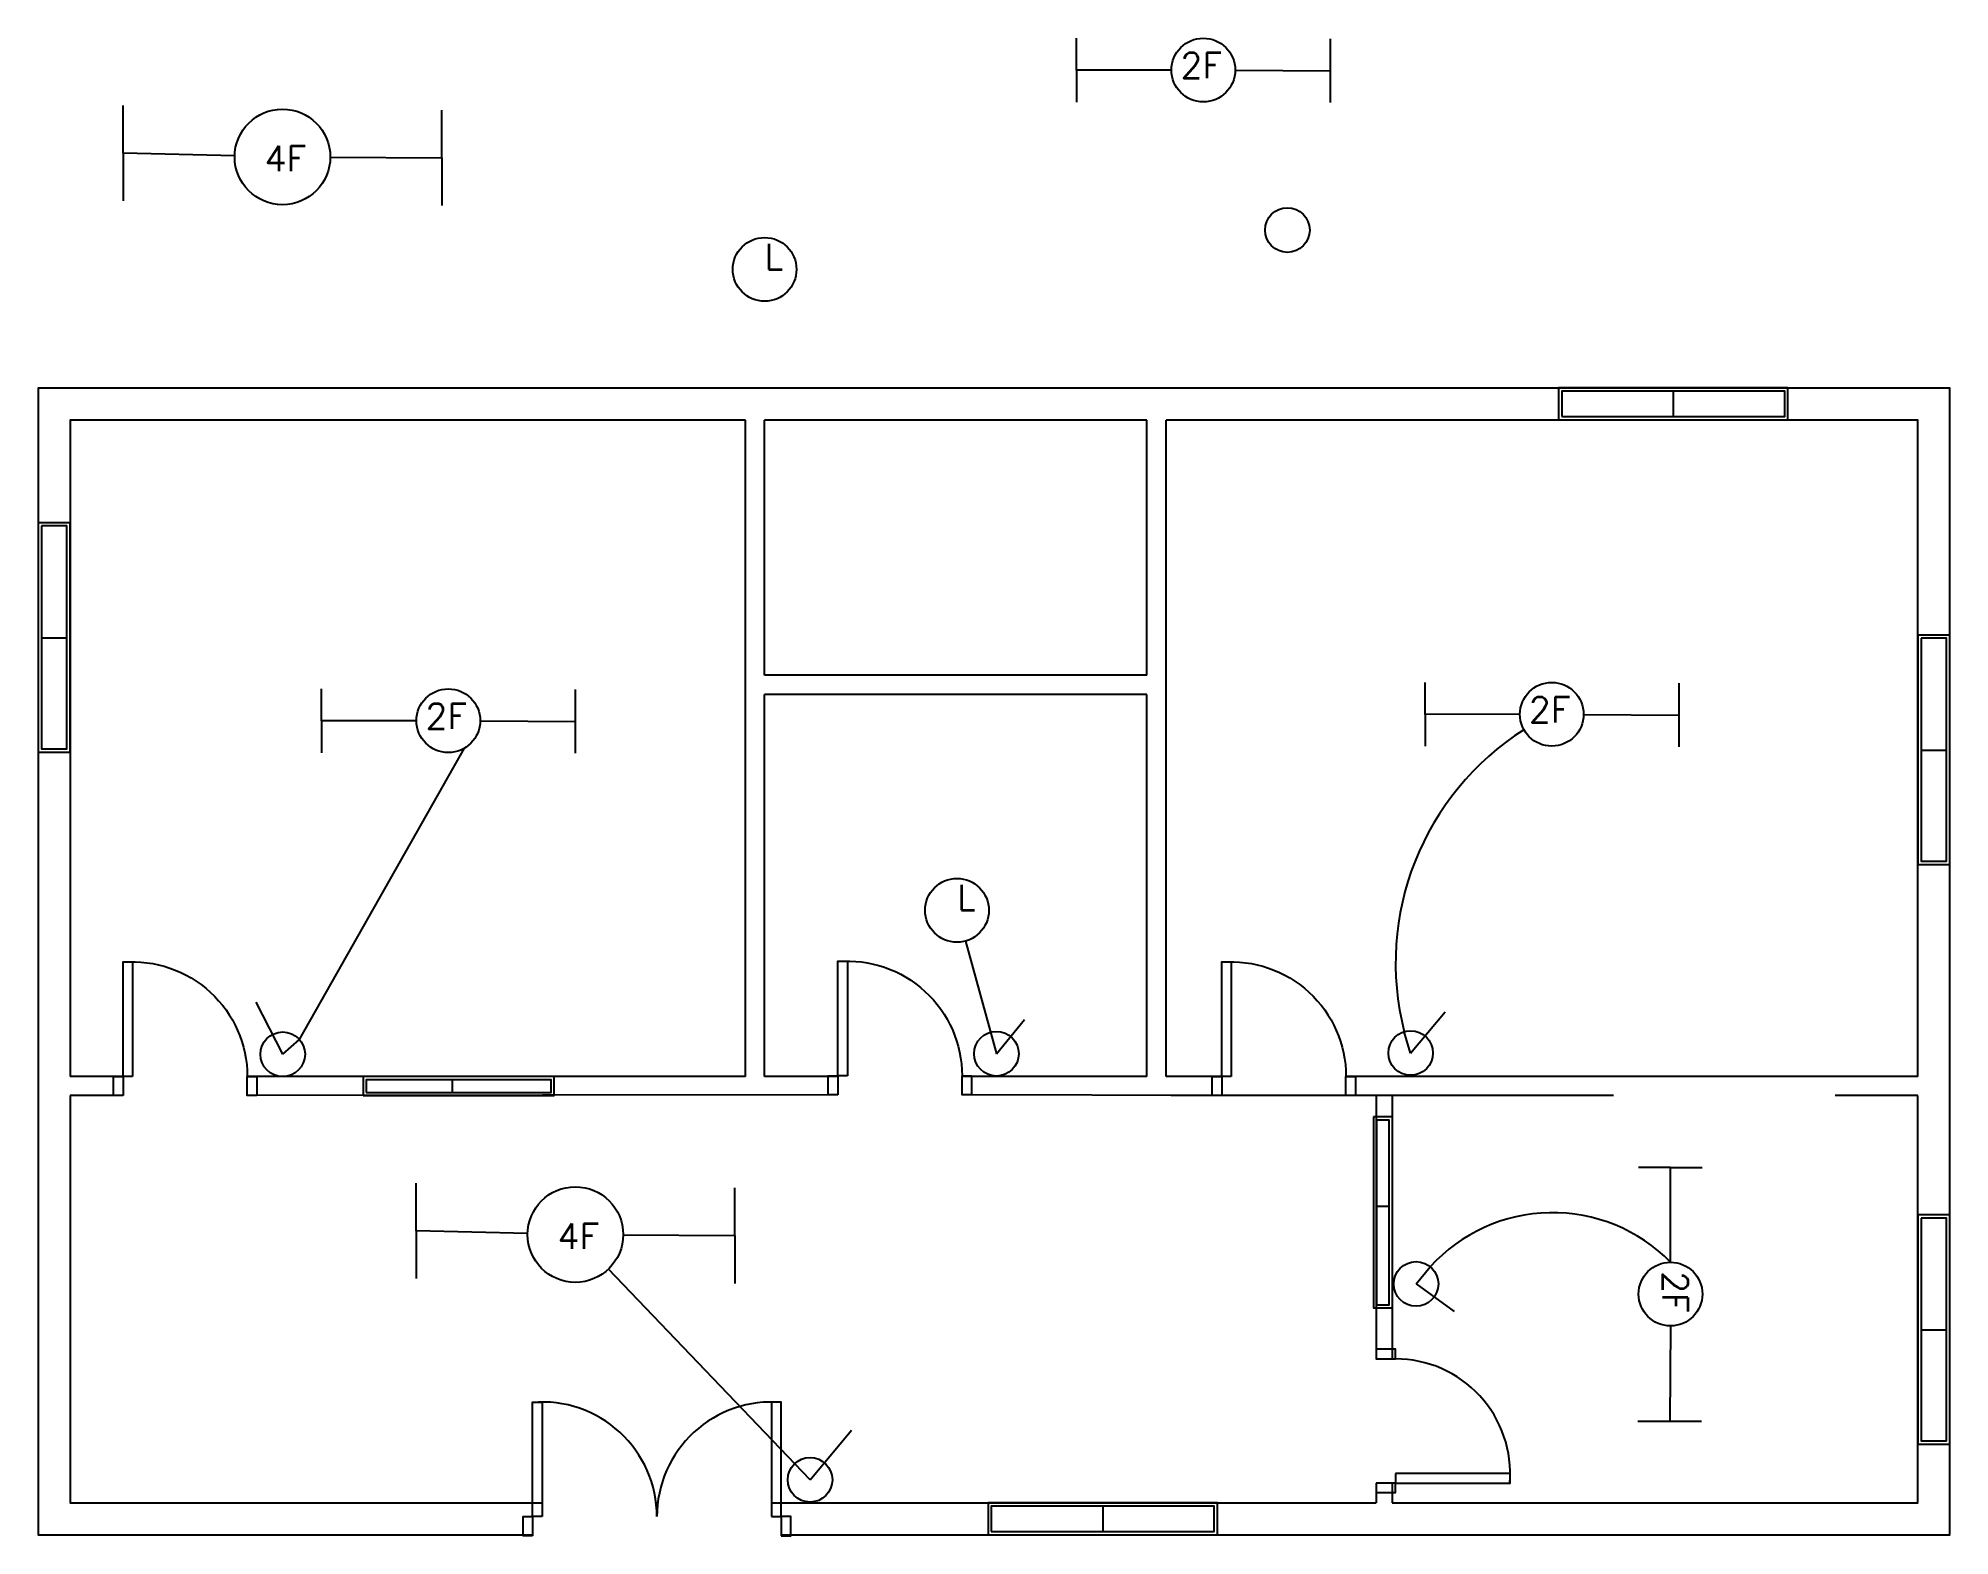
# Model space of a CAD drawing. Header units: millimetres. Extents: x 11 to 611, y 19 to 489.
import ezdxf

# ---------------------------------------------------------------- set-up
doc = ezdxf.new("R2010")
doc.units = ezdxf.units.MM
doc.header["$MEASUREMENT"] = 0
for name, color, linetype in [('Door', 6, 'Continuous'), ('LIGHTS', 1, 'Continuous'), ('Window', 30, 'Continuous')]:
    doc.layers.add(name, color=color, linetype=linetype)
doc.styles.get("Standard").update_dxf_attribs({"font": 'simplex.shx'})

# ---------------------------------------------------------------- blocks, each defined once
blk = doc.blocks.new('DOOR1')
at = {"layer": 'Door'}
for points in [[(-6, 6), (-3, 6), (-3, 42), (-6, 42)], [(-45, 0), (-42, 0), (-42, 6), (-45, 6)], [(-3, 0), (0, 0), (0, 6), (-3, 6)]]:
    blk.add_lwpolyline(points, close=True, dxfattribs=at)
blk.add_arc((-6, 6), 36, 85.21981, 180, dxfattribs=at)
blk = doc.blocks.new('door2')
at = {"layer": 'Door'}
for points in [[(-78, 6), (-81, 6), (-81, 42), (-78, 42)], [(-6, 6), (-3, 6), (-3, 42), (-6, 42)], [(-81, 0), (-84, 0), (-84, 6), (-81, 6)], [(-3, 0), (0, 0), (0, 6), (-3, 6)]]:
    blk.add_lwpolyline(points, close=True, dxfattribs=at)
for centre, start, end in [((-78, 6), 0, 94.78019), ((-6, 6), 85.21981, 180)]:
    blk.add_arc(centre, 36, start, end, dxfattribs=at)
blk = doc.blocks.new('window2')
at = {"layer": 'Window'}
for points in [[(-72, 0), (0, 0), (0, 10), (-72, 10)], [(-71, 1), (-1, 1), (-1, 9), (-71, 9)]]:
    blk.add_lwpolyline(points, close=True, dxfattribs=at)
for points in [[(-35.88, 10), (-72, 10)], [(-35.88, 1), (-35.88, 9)], [(-72, 0), (-35.88, 0)]]:
    blk.add_lwpolyline(points, dxfattribs=at)
blk = doc.blocks.new('window1')
at = {"layer": 'Window'}
for points in [[(-697.46, 415.13), (-637.46, 415.13), (-637.46, 421.13), (-697.46, 421.13)], [(-696.46, 416.13), (-638.46, 416.13), (-638.46, 420.13), (-696.46, 420.13)]]:
    blk.add_lwpolyline(points, close=True, dxfattribs=at)
for points in [[(-669.41, 421.13), (-697.46, 421.13)], [(-669.41, 416.13), (-669.41, 420.13)], [(-697.46, 415.13), (-669.41, 415.13)]]:
    blk.add_lwpolyline(points, dxfattribs=at)

msp = doc.modelspace()

# ---------------------------------------------------------------- linework, layer by layer
for p, q in [((233.07, 163.41), (233.07, 369.51)), ((239.07, 289.41), (239.07, 369.51)), ((359.07, 289.41), (359.07, 369.51)), ((359.07, 289.41), (359.07, 369.51)), ((365.07, 163.41), (365.07, 369.51)), ((359.07, 289.41), (239.07, 289.41)), ((239.07, 163.41), (239.07, 283.41)), ((359.07, 283.41), (239.07, 283.41)), ((359.07, 163.41), (359.07, 283.41)), ((359.07, 163.41), (359.07, 283.41)), ((40.7, 163.41), (21.07, 163.41)), ((233.07, 163.41), (76.7, 163.41)), ((262.04, 163.41), (239.07, 163.41)), ((359.07, 163.41), (301.04, 163.41)), ((385.55, 163.41), (365.07, 163.41)), ((431.07, 163.41), (421.55, 163.41)), ((601.07, 163.41), (431.07, 163.41)), ((37.7, 157.41), (21.07, 157.41)), ((262.04, 157.65), (76.7, 157.41)), ((382.55, 157.41), (301.04, 157.65)), ((505.57, 157.41), (366.57, 157.41)), ((431.07, 157.41), (421.55, 157.41)), ((431.07, 157.41), (431.07, 74.74)), ((436.07, 157.41), (436.07, 74.74)), ((587.07, 157.41), (575.07, 157.41)), ((599.07, 157.41), (587.07, 157.41)), ((601.07, 157.41), (599.07, 157.41)), ((611.07, 49.51), (611.07, 157.41)), ((611.07, 34.51), (611.07, 49.51)), ((431.07, 35.74), (431.07, 29.51)), ((436.07, 35.74), (436.07, 29.51)), ((611.07, 19.51), (611.07, 34.51))]:
    msp.add_line(p, q)
for points in [[(244.25, 19.51), (611.07, 19.51), (611.07, 379.51), (11.07, 379.51), (11.07, 19.51), (166.25, 19.51)], [(233.07, 369.51), (21.07, 369.51), (21.07, 163.41)], [(359.07, 369.51), (239.07, 369.51)], [(601.07, 163.41), (601.07, 369.51), (365.07, 369.51)], [(21.07, 157.41), (21.07, 29.51), (169.25, 29.51)], [(436.07, 29.51), (601.07, 29.51), (601.07, 157.41)], [(204.99, 29.51), (205.51, 29.51)], [(241.25, 29.51), (431.07, 29.51)]]:
    msp.add_lwpolyline(points)
at = {"layer": 'LIGHTS'}
for p, q in [((336.99, 479.42), (336.99, 489.42)), ((416.72, 469.22), (416.72, 489.22)), ((366.77, 479.45), (336.99, 479.42)), ((336.99, 479.42), (336.99, 469.42)), ((386.77, 479.4), (416.72, 479.22)), ((37.74, 453.34), (37.74, 468.34)), ((137.73, 451.87), (137.73, 466.87)), ((72.73, 452.52), (37.74, 453.34)), ((37.74, 453.34), (37.74, 438.34)), ((102.73, 452.08), (137.73, 451.87)), ((137.73, 451.87), (137.73, 436.87)), ((100.01, 275.1), (100.01, 285.1)), ((179.74, 264.9), (179.74, 284.9)), ((446.37, 277.12), (446.37, 287.12)), ((526.09, 266.92), (526.09, 286.92)), ((476.15, 277.14), (446.37, 277.12)), ((446.37, 277.12), (446.37, 267.12)), ((496.15, 277.09), (526.09, 276.92)), ((129.79, 275.12), (100.01, 275.1)), ((100.01, 275.1), (100.01, 265.1)), ((149.79, 275.07), (179.74, 274.9)), ((93.08, 175.03), (144.89, 266.52)), ((302.1, 205.95), (311.84, 170.56)), ((87.82, 170.41), (79.43, 186.79)), ((311.84, 170.56), (320.68, 181.28)), ((441.85, 170.78), (452.64, 183.67)), ((87.82, 170.41), (93.08, 175.03)), ((441.85, 170.78), (439.84, 177.48)), ((311.84, 170.56), (311.84, 170.56)), ((523.38, 134.87), (513.38, 134.87)), ((523.41, 105.09), (523.38, 134.87)), ((523.38, 134.87), (533.38, 134.87)), ((129.69, 114.93), (129.69, 129.93)), ((229.67, 113.46), (229.67, 128.46)), ((164.68, 114.12), (129.69, 114.93)), ((129.69, 114.93), (129.69, 99.93)), ((194.67, 113.68), (229.67, 113.46)), ((229.67, 113.46), (229.67, 98.46)), ((253.33, 36.76), (190.04, 102.93)), ((443.55, 98.29), (448.02, 103.67)), ((443.55, 98.29), (455.56, 89.59)), ((523.36, 85.09), (523.18, 55.15)), ((513.18, 55.15), (533.18, 55.15)), ((253.33, 36.76), (266.33, 52.35))]:
    msp.add_line(p, q, dxfattribs=at)
for centre, radius in [((376.77, 479.45), 10), ((87.73, 452.17), 15), ((403.17, 429.2), 7), ((239.07, 416.87), 10), ((139.79, 275.13), 10), ((486.15, 277.15), 10), ((299.45, 215.59), 10), ((87.82, 170.41), 7), ((311.84, 170.56), 7), ((441.85, 170.78), 7), ((179.67, 113.77), 15), ((443.55, 98.29), 7), ((523.41, 95.09), 10), ((253.33, 36.76), 7)]:
    msp.add_circle(centre, radius, dxfattribs=at)
for centre, radius, start, end in [((523.92, 199.01), 86.79, 122.40313, 194.36286), ((486.38, 68.81), 51.84, 44.42311, 137.73136)]:
    msp.add_arc(centre, radius, start, end, dxfattribs=at)

# ---------------------------------------------------------------- block references
at = {"layer": 'Window'}
for name, p in [('window2', (560.28, 369.66)), ('window1', (810.48, -257.73)), ('door2', (247.25, 19.19)), ('window2', (381.2, 19.51))]:
    msp.add_blockref(name, p, dxfattribs=at)
at = {"layer": 'Window', "rotation": 270}
for name, p in [('window2', (11.07, 265.3)), ('window2', (601.07, 230.02)), ('window1', (15.01, -546.74)), ('window2', (601.07, 47.96)), ('DOOR1', (431.07, 32.74))]:
    msp.add_blockref(name, p, dxfattribs=at)
at = {"layer": 'Window', "xscale": -1}
for p in [(34.7, 157.41), (259.04, 157.65), (379.55, 157.41)]:
    msp.add_blockref('DOOR1', p, dxfattribs=at)

# ---------------------------------------------------------------- texts
at = {"layer": 'LIGHTS', "char_height": 8, "attachment_point": 1}
for s, insert in [('2F', (369.6, 484.92)), ('4F', (82.15, 455.7)), ('L', (239.07, 424.87)), ('2F', (478.98, 282.62)), ('2F', (132.62, 280.59)), ('L', (299.45, 223.59)), ('4F', (174.1, 117.29))]:
    msp.add_mtext_dynamic_manual_height_columns(s, width=449.7601, gutter_width=1, heights=[0], dxfattribs=dict(at, insert=insert))
at = {"layer": 'LIGHTS', "insert": (528.88, 102.26), "char_height": 8, "attachment_point": 1, "rotation": 270}
msp.add_mtext_dynamic_manual_height_columns('2F', width=449.7601, gutter_width=1, heights=[0], dxfattribs=at)

doc.saveas('drawing.dxf')
